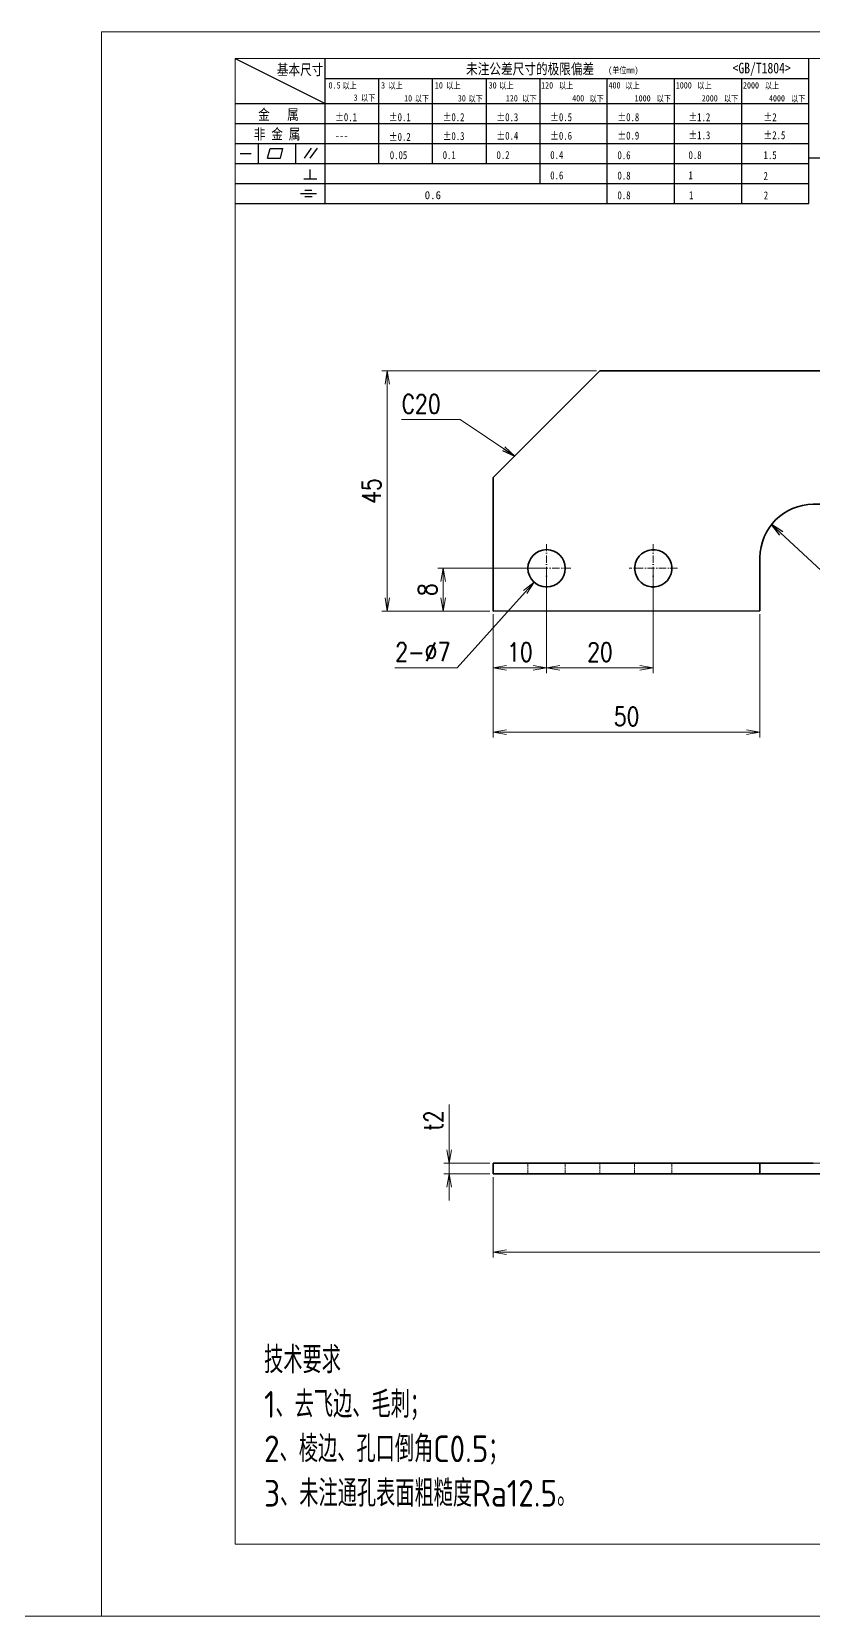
# Model space of a CAD drawing. Header units: millimetres. Extents: x 1333 to 359964, y -52803 to -5704.
# Drawn here: x 177616 to 177762.5, y -26401.6 to -26104.6 of the extents above; entities that cross this region are included whole.
import ezdxf

# ---------------------------------------------------------------- set-up
doc = ezdxf.new("R2010")
doc.units = ezdxf.units.MM
doc.header["$LTSCALE"] = 0.5
for name, pattern in [('AM_ISO02W050x2', [3.75, 3, -0.75]), ('AM_ISO08W050x2', [9, 6, -0.75, 1.5, -0.75]), ('DASHDOT', [18.5, 12, -3, 0.5, -3]), ('DASHED', [15, 12, -3])]:
    doc.linetypes.add(name, pattern=pattern)
for name, color, linetype, lineweight in [('中心线', 2, 'AM_ISO08W050x2', 18), ('图框', 7, 'Continuous', 18), ('标注线', 3, 'Continuous', 18), ('粗实线', 7, 'Continuous', 35), ('虚线', 1, 'AM_ISO02W050x2', 18)]:
    doc.layers.add(name, color=color, linetype=linetype, lineweight=lineweight)
doc.layers.add('图\\M+19E79\\M+195B6\\M+18E9A', color=7, linetype='Continuous')
doc.layers.add('打印-禁用', color=7, linetype='Continuous', lineweight=15, plot=False)
doc.styles.add('DIM', font='romans.shx', dxfattribs={"width": 0.8, "bigfont": 'bigfont.shx'})
doc.styles.add('国标', font='simfang.ttf', dxfattribs={"width": 0.8})
doc.styles.add('机械长仿宋', font='gbenor.shx', dxfattribs={"height": 1, "bigfont": 'gbcbig.shx'})
doc.dimstyles.new('DEH 1-1', dxfattribs={"dimtxt": 3.5, "dimasz": 2.5, "dimexe": 1, "dimexo": 0.625, "dimgap": 1.2, "dimtad": 1, "dimtoh": 1, "dimdsep": 46, "dimtxsty": 'DIM', "dimblk": 'OPEN', "dimcen": 0, "dimclrd": 8, "dimclre": 8, "dimclrt": 2, "dimazin": 2, "dimtfac": 0.5, "dimtmove": 0, "dimatfit": 3, "dimldrblk": 'OPEN', "dimfxl": 0, "dimtolj": 2, "dimlwd": 18, "dimlwe": 18, "dimarcsym": 0})
doc.dimstyles.new('DEH 1-1$0', dxfattribs={"dimtxt": 3.5, "dimasz": 2.5, "dimexe": 1, "dimexo": 0.625, "dimgap": 1.2, "dimtad": 1, "dimzin": 9, "dimdsep": 46, "dimtxsty": 'DIM', "dimblk": 'OPEN', "dimcen": 0, "dimclrd": 8, "dimclre": 8, "dimclrt": 2, "dimazin": 2, "dimtfac": 0.5, "dimtmove": 0, "dimatfit": 3, "dimldrblk": 'OPEN', "dimfxl": 0, "dimtolj": 2, "dimlwd": 18, "dimlwe": 18, "dimarcsym": 0})
doc.dimstyles.new('DEH 1-1$3', dxfattribs={"dimtxt": 3.5, "dimasz": 2.5, "dimexe": 1, "dimexo": 0.625, "dimgap": 1.2, "dimtad": 1, "dimtoh": 1, "dimdsep": 46, "dimtxsty": 'DIM', "dimblk": 'OPEN', "dimcen": 0, "dimclrd": 8, "dimclre": 8, "dimclrt": 2, "dimazin": 2, "dimtfac": 0.5, "dimtofl": 0, "dimtmove": 0, "dimatfit": 3, "dimldrblk": 'OPEN', "dimfxl": 0, "dimtolj": 2, "dimlwd": 18, "dimlwe": 18, "dimarcsym": 0})

# ---------------------------------------------------------------- blocks, each defined once
blk = doc.blocks.new('GZDEH零件A3图框V01版')
at = {"layer": '图\\M+19E79\\M+195B6\\M+18E9A', "color": 9}
for p, q in [((2882.49, -1554.46), (2899.37, -1562.92)), ((2899.37, -1581.67), (2899.37, -1554.46)), ((2990.09, -1581.67), (2990.09, -1554.46)), ((2899.37, -1558.24), (2990.09, -1558.24)), ((2909.45, -1574.17), (2909.45, -1558.24)), ((2919.53, -1574.17), (2919.53, -1558.24)), ((2929.61, -1574.17), (2929.61, -1558.24)), ((2939.69, -1577.92), (2939.69, -1558.24)), ((2952.29, -1581.67), (2952.29, -1558.24)), ((2964.89, -1581.67), (2964.89, -1558.24)), ((2977.49, -1581.67), (2977.49, -1558.24)), ((2882.49, -1562.92), (2990.09, -1562.92)), ((2882.49, -1566.67), (2990.09, -1566.67)), ((2882.49, -1570.42), (2990.09, -1570.42)), ((2886.92, -1574.12), (2886.92, -1570.42)), ((2893.91, -1574.12), (2893.91, -1570.42)), ((2883.43, -1572.27), (2885.49, -1572.27)), ((2888.59, -1573.16), (2889.07, -1571.37)), ((2888.59, -1573.16), (2891, -1573.16)), ((2889.07, -1571.37), (2891.48, -1571.37)), ((2891, -1573.16), (2891.48, -1571.37)), ((2895.52, -1573.16), (2896.85, -1571.3)), ((2896.6, -1573.16), (2897.94, -1571.3)), ((2990.09, -1573.08), (3113.09, -1573.08)), ((2882.49, -1574.17), (2990.09, -1574.17)), ((2895.42, -1577.05), (2897.81, -1577.05)), ((2896.58, -1577.05), (2896.58, -1575.28)), ((2882.49, -1577.92), (2990.09, -1577.92)), ((2894.79, -1579.77), (2897.77, -1579.77)), ((2895.57, -1579.17), (2896.92, -1579.17)), ((2882.49, -1581.67), (2990.09, -1581.67)), ((2895.57, -1580.37), (2896.93, -1580.37))]:
    blk.add_line(p, q, dxfattribs=at)
at = {"layer": '图框', "linetype": 'Continuous'}
for p, q in [((2882.49, -1554.46), (2882.49, -1832.96)), ((3272.49, -1554.46), (2882.49, -1554.46)), ((2882.49, -1832.96), (3272.49, -1832.96))]:
    blk.add_line(p, q, dxfattribs=at)
at = {"layer": '打印-禁用', "linetype": 'Continuous'}
for p, q in [((2857.49, -1549.46), (2857.49, -1846.46)), ((3277.49, -1549.46), (2857.49, -1549.46)), ((2857.49, -1846.46), (3277.49, -1846.46))]:
    blk.add_line(p, q, dxfattribs=at)
at = {"layer": '图\\M+19E79\\M+195B6\\M+18E9A', "color": 9, "style": '国标', "width": 0.8}
for s, height, p in [('基本尺寸', 2, (2890.33, -1557.58)), ('未注公差尺寸的极限偏差', 2, (2925.81, -1557.44)), ('<GB/T1804>', 2, (2975.78, -1557.27)), ('30', 1.2, (2930.04, -1560.11)), ('金   属', 2, (2886.82, -1565.98)), ('±0.1', 1.5, (2901.27, -1566.23)), ('±0.1', 1.5, (2911.35, -1566.23)), ('±0.2', 1.5, (2921.43, -1566.23)), ('±0.3', 1.5, (2931.51, -1566.23)), ('±0.5', 1.5, (2941.59, -1566.23)), ('±0.8', 1.5, (2954.19, -1566.23)), ('±1.2', 1.5, (2967.51, -1566.23)), ('±2', 1.5, (2981.58, -1566.23)), ('非 金 属', 2, (2886.02, -1569.65)), ('±0.3', 1.5, (2921.43, -1569.77)), ('±0.4', 1.5, (2931.51, -1569.71)), ('±0.6', 1.5, (2941.59, -1569.71)), ('±0.9', 1.5, (2954.19, -1569.68)), ('±1.3', 1.5, (2967.51, -1569.62)), ('±2.5', 1.5, (2981.58, -1569.61)), ('---', 1.5, (2901.27, -1569.65)), ('±0.2', 1.5, (2911.35, -1569.92)), ('0.1', 1.5, (2921.43, -1573.34)), ('0.2', 1.5, (2931.51, -1573.33)), ('0.4', 1.5, (2941.59, -1573.33)), ('0.6', 1.5, (2954.19, -1573.35)), ('0.8', 1.5, (2967.51, -1573.33)), ('1.5', 1.5, (2981.58, -1573.34)), ('0.6', 1.5, (2941.59, -1577.14)), ('0.8', 1.5, (2954.19, -1577.17)), ('1', 1.5, (2967.51, -1577.12)), ('2', 1.5, (2981.58, -1577.26)), ('0.8', 1.5, (2954.19, -1580.87)), ('1', 1.5, (2967.59, -1580.86)), ('2', 1.5, (2981.62, -1580.89))]:
    blk.add_text(s, height=height, dxfattribs=at).set_placement(p)
at = {"layer": '图\\M+19E79\\M+195B6\\M+18E9A', "color": 9, "lineweight": 15, "style": '国标', "width": 0.8}
for s, p in [('(单位mm)', (2952.44, -1557.27)), ('0.5', (2900.03, -1560.11)), ('以上', (2902.64, -1560.16)), ('3', (2909.88, -1560.11)), ('以上', (2911.25, -1560.16)), ('10', (2919.96, -1560.11)), ('以上', (2922.09, -1560.16)), ('以上', (2932.02, -1560.16)), ('120', (2939.88, -1560.11)), ('以上', (2943.21, -1560.16)), ('400', (2952.52, -1560.11)), ('以上', (2955.68, -1560.16)), ('1000', (2965.12, -1560.11)), ('以上', (2969.16, -1560.16)), ('2000', (2977.72, -1560.11)), ('以上', (2981.8, -1560.16)), ('3', (2904.73, -1562.41)), ('以下', (2906.1, -1562.46)), ('10', (2914.19, -1562.54)), ('以下', (2916.18, -1562.59)), ('30', (2924.27, -1562.54)), ('以下', (2926.26, -1562.59)), ('120', (2933.26, -1562.54)), ('以下', (2936.34, -1562.59)), ('400', (2945.7, -1562.54)), ('以下', (2948.94, -1562.59)), ('1000', (2957.41, -1562.54)), ('以下', (2961.54, -1562.59)), ('2000', (2969.99, -1562.54)), ('以下', (2974.14, -1562.59)), ('4000', (2982.59, -1562.54)), ('以下', (2986.74, -1562.59))]:
    blk.add_text(s, height=1.2, dxfattribs=at).set_placement(p)
at = {"layer": '图\\M+19E79\\M+195B6\\M+18E9A', "color": 9, "lineweight": 13, "style": '国标'}
blk.add_text('0.6', height=1.5, dxfattribs=at).set_placement((2918.05, -1580.85))
at = {"layer": '图\\M+19E79\\M+195B6\\M+18E9A', "color": 9, "insert": (2911.51, -1573.37), "char_height": 1.5, "width": 5.1982, "attachment_point": 7, "style": '国标'}
blk.add_mtext('0.05', dxfattribs=at)
blk = doc.blocks.new('DEH A3')
at = {"layer": '图框'}
blk.add_blockref('GZDEH零件A3图框V01版', (-2857.49, 1846.46), dxfattribs=at)
blk = doc.blocks.new('_Open')
at = {"color": 0, "linetype": 'ByBlock', "lineweight": -2}
for p, q in [((-1, 0.17), (0, 0)), ((-1, -0.17), (0, 0)), ((0, 0), (-1, 0))]:
    blk.add_line(p, q, dxfattribs=at)
blk = doc.blocks.new('*D295')
at = {"layer": 'Defpoints', "color": 0, "transparency": 16777216}
for p in [(177712.54, -26205.13), (177702.54, -26213.13), (177702.54, -26223.77)]:
    blk.add_point(p, dxfattribs=at)
at = {"layer": '标注线', "color": 8, "lineweight": 18, "transparency": 16777216}
for p, q in [((177712.54, -26205.75), (177712.54, -26224.77)), ((177702.54, -26213.75), (177702.54, -26224.77)), ((177710.04, -26223.77), (177705.04, -26223.77))]:
    blk.add_line(p, q, dxfattribs=at)
at = {"layer": '标注线', "color": 8, "lineweight": 18, "transparency": 16777216, "xscale": 2.5, "yscale": 2.5, "zscale": 2.5, "rotation": 180}
blk.add_blockref('_Open', (177702.54, -26223.77), dxfattribs=at)
at = {"layer": '标注线', "color": 8, "lineweight": 18, "transparency": 16777216, "xscale": 2.5, "yscale": 2.5, "zscale": 2.5}
blk.add_blockref('_Open', (177712.54, -26223.77), dxfattribs=at)
at = {"layer": '标注线', "color": 2, "transparency": 16777216, "insert": (177707.54, -26220.82), "char_height": 3.5, "attachment_point": 5, "style": 'DIM'}
blk.add_mtext('\\A2;10', dxfattribs=at)
blk = doc.blocks.new('*D296')
at = {"layer": 'Defpoints', "color": 0, "transparency": 16777216}
for p in [(177712.54, -26205.75), (177732.54, -26205.13), (177732.54, -26223.77)]:
    blk.add_point(p, dxfattribs=at)
at = {"layer": '标注线', "color": 8, "lineweight": 18, "transparency": 16777216}
for p, q in [((177712.54, -26206.38), (177712.54, -26224.77)), ((177732.54, -26205.75), (177732.54, -26224.77)), ((177715.04, -26223.77), (177730.04, -26223.77))]:
    blk.add_line(p, q, dxfattribs=at)
at = {"layer": '标注线', "color": 8, "lineweight": 18, "transparency": 16777216, "xscale": 2.5, "yscale": 2.5, "zscale": 2.5, "rotation": 180}
blk.add_blockref('_Open', (177712.54, -26223.77), dxfattribs=at)
at = {"layer": '标注线', "color": 8, "lineweight": 18, "transparency": 16777216, "xscale": 2.5, "yscale": 2.5, "zscale": 2.5}
blk.add_blockref('_Open', (177732.54, -26223.77), dxfattribs=at)
at = {"layer": '标注线', "color": 2, "transparency": 16777216, "insert": (177722.54, -26220.82), "char_height": 3.5, "attachment_point": 5, "style": 'DIM'}
blk.add_mtext('\\A2;20', dxfattribs=at)
blk = doc.blocks.new('*D297')
at = {"layer": 'Defpoints', "color": 0, "transparency": 16777216}
for p in [(177702.54, -26213.13), (177752.54, -26213.13), (177702.54, -26235.85)]:
    blk.add_point(p, dxfattribs=at)
at = {"layer": '标注线', "color": 8, "lineweight": 18, "transparency": 16777216}
for p, q in [((177702.54, -26213.75), (177702.54, -26236.85)), ((177752.54, -26213.75), (177752.54, -26236.85)), ((177750.04, -26235.85), (177705.04, -26235.85))]:
    blk.add_line(p, q, dxfattribs=at)
at = {"layer": '标注线', "color": 8, "lineweight": 18, "transparency": 16777216, "xscale": 2.5, "yscale": 2.5, "zscale": 2.5, "rotation": 180}
blk.add_blockref('_Open', (177702.54, -26235.85), dxfattribs=at)
at = {"layer": '标注线', "color": 8, "lineweight": 18, "transparency": 16777216, "xscale": 2.5, "yscale": 2.5, "zscale": 2.5}
blk.add_blockref('_Open', (177752.54, -26235.85), dxfattribs=at)
at = {"layer": '标注线', "color": 2, "transparency": 16777216, "insert": (177727.54, -26232.9), "char_height": 3.5, "attachment_point": 5, "style": 'DIM'}
blk.add_mtext('\\A2;50', dxfattribs=at)
blk = doc.blocks.new('*D298')
at = {"layer": 'Defpoints', "color": 0, "transparency": 16777216}
for p in [(177712.54, -26205.13), (177693.16, -26213.13), (177702.54, -26213.13)]:
    blk.add_point(p, dxfattribs=at)
at = {"layer": '标注线', "color": 8, "lineweight": 18, "transparency": 16777216}
for p, q in [((177711.92, -26205.13), (177692.16, -26205.13)), ((177693.16, -26207.63), (177693.16, -26210.63)), ((177701.92, -26213.13), (177692.16, -26213.13))]:
    blk.add_line(p, q, dxfattribs=at)
at = {"layer": '标注线', "color": 8, "lineweight": 18, "transparency": 16777216, "xscale": 2.5, "yscale": 2.5, "zscale": 2.5}
for p, rotation in [((177693.16, -26205.13), 90), ((177693.16, -26213.13), 270)]:
    blk.add_blockref('_Open', p, dxfattribs=dict(at, rotation=rotation))
at = {"layer": '标注线', "color": 2, "transparency": 16777216, "insert": (177690.21, -26209.13), "char_height": 3.5, "attachment_point": 5, "rotation": 90, "style": 'DIM'}
blk.add_mtext('\\A2;8', dxfattribs=at)
blk = doc.blocks.new('*D299')
at = {"layer": 'Defpoints', "color": 0, "transparency": 16777216}
for p in [(177722.54, -26168.13), (177682.68, -26213.13), (177702.54, -26213.13)]:
    blk.add_point(p, dxfattribs=at)
at = {"layer": '标注线', "color": 8, "lineweight": 18, "transparency": 16777216}
for p, q in [((177721.92, -26168.13), (177681.68, -26168.13)), ((177682.68, -26170.63), (177682.68, -26210.63)), ((177701.92, -26213.13), (177681.68, -26213.13))]:
    blk.add_line(p, q, dxfattribs=at)
at = {"layer": '标注线', "color": 8, "lineweight": 18, "transparency": 16777216, "xscale": 2.5, "yscale": 2.5, "zscale": 2.5}
for p, rotation in [((177682.68, -26168.13), 90), ((177682.68, -26213.13), 270)]:
    blk.add_blockref('_Open', p, dxfattribs=dict(at, rotation=rotation))
at = {"layer": '标注线', "color": 2, "transparency": 16777216, "insert": (177679.73, -26190.63), "char_height": 3.5, "attachment_point": 5, "rotation": 90, "style": 'DIM'}
blk.add_mtext('\\A2;45', dxfattribs=at)
blk = doc.blocks.new('*D302')
at = {"layer": 'Defpoints', "color": 0, "transparency": 16777216}
for p in [(177877.55, -26314.61), (177702.55, -26318.6), (177702.55, -26333.3)]:
    blk.add_point(p, dxfattribs=at)
at = {"layer": '标注线', "color": 8, "lineweight": 18, "transparency": 16777216}
for p, q in [((177877.55, -26315.23), (177877.55, -26334.3)), ((177702.55, -26319.23), (177702.55, -26334.3)), ((177875.05, -26333.3), (177705.05, -26333.3))]:
    blk.add_line(p, q, dxfattribs=at)
at = {"layer": '标注线', "color": 8, "lineweight": 18, "transparency": 16777216, "xscale": 2.5, "yscale": 2.5, "zscale": 2.5, "rotation": 180}
blk.add_blockref('_Open', (177702.55, -26333.3), dxfattribs=at)
at = {"layer": '标注线', "color": 8, "lineweight": 18, "transparency": 16777216, "xscale": 2.5, "yscale": 2.5, "zscale": 2.5}
blk.add_blockref('_Open', (177877.55, -26333.3), dxfattribs=at)
at = {"layer": '标注线', "color": 2, "transparency": 16777216, "insert": (177790.05, -26330.35), "char_height": 3.5, "attachment_point": 5, "style": 'DIM'}
blk.add_mtext('\\A2;175', dxfattribs=at)
blk = doc.blocks.new('*D310')
at = {"layer": 'Defpoints', "color": 0, "transparency": 16777216}
for p in [(177694.29, -26316.61), (177702.55, -26316.61), (177702.55, -26318.6)]:
    blk.add_point(p, dxfattribs=at)
at = {"layer": '标注线', "color": 8, "lineweight": 18, "transparency": 16777216}
for p, q in [((177694.29, -26314.11), (177694.29, -26305.61)), ((177701.92, -26316.61), (177693.29, -26316.61)), ((177694.29, -26318.6), (177694.29, -26316.61)), ((177701.92, -26318.6), (177693.29, -26318.6)), ((177694.29, -26321.1), (177694.29, -26323.6))]:
    blk.add_line(p, q, dxfattribs=at)
at = {"layer": '标注线', "color": 8, "lineweight": 18, "transparency": 16777216, "xscale": 2.5, "yscale": 2.5, "zscale": 2.5}
for p, rotation in [((177694.29, -26316.61), 270), ((177694.29, -26318.6), 90)]:
    blk.add_blockref('_Open', p, dxfattribs=dict(at, rotation=rotation))
at = {"layer": '标注线', "color": 2, "transparency": 16777216, "insert": (177691.34, -26308.61), "char_height": 3.5, "attachment_point": 5, "rotation": 90, "style": 'DIM'}
blk.add_mtext('\\A2;t2', dxfattribs=at)
blk = doc.blocks.new('*D311')
at = {"layer": 'Defpoints', "color": 0, "transparency": 16777216}
for p in [(177714.88, -26202.53), (177710.21, -26207.73)]:
    blk.add_point(p, dxfattribs=at)
at = {"layer": '标注线', "color": 8, "lineweight": 18, "transparency": 16777216}
for p, q in [((177695.81, -26223.76), (177708.53, -26209.59)), ((177684.08, -26223.76), (177695.81, -26223.76))]:
    blk.add_line(p, q, dxfattribs=at)
at = {"layer": '标注线', "color": 8, "lineweight": 18, "transparency": 16777216, "xscale": 2.5, "yscale": 2.5, "zscale": 2.5, "rotation": 48.06765900750756}
blk.add_blockref('_Open', (177710.21, -26207.73), dxfattribs=at)
at = {"layer": '标注线', "color": 2, "transparency": 16777216, "insert": (177689.34, -26220.81), "char_height": 3.5, "attachment_point": 5, "style": 'DIM'}
blk.add_mtext('\\A2;2-%%c7', dxfattribs=at)

msp = doc.modelspace()

# ---------------------------------------------------------------- linework, layer by layer
at = {"layer": '中心线', "linetype": 'DASHDOT', "lineweight": 13, "ltscale": 0.227499}
for p, q in [((177712.544, -26200.579), (177712.544, -26209.679)), ((177732.544, -26200.578), (177732.544, -26209.678)), ((177717.094, -26205.129), (177707.994, -26205.129)), ((177737.094, -26205.128), (177727.994, -26205.128))]:
    msp.add_line(p, q, dxfattribs=at)
at = {"layer": '标注线'}
msp.add_line((160574.502, -26401.55), (179981.94, -26401.55), dxfattribs=at)
at = {"layer": '粗实线', "lineweight": 35}
for p, q in [((177702.543, -26188.13), (177722.542, -26168.128)), ((177722.542, -26168.128), (177850.542, -26168.121)), ((177702.545, -26213.13), (177702.543, -26188.13)), ((177762.544, -26193.126), (177873.544, -26193.119)), ((177762.544, -26193.126), (177873.544, -26193.12)), ((177702.545, -26213.13), (177752.545, -26213.127)), ((177752.545, -26213.127), (177702.545, -26213.13)), ((177702.548, -26316.604), (177752.548, -26316.604)), ((177752.548, -26318.604), (177702.548, -26318.604)), ((177873.545, -26318.609), (177722.545, -26318.609))]:
    msp.add_line(p, q, dxfattribs=at)
at = {"layer": '粗实线', "lineweight": 35, "ltscale": 0.25}
msp.add_line((177752.545, -26213.127), (177752.544, -26203.127), dxfattribs=at)
at = {"layer": '粗实线', "lineweight": 35, "ltscale": 0.05}
for p, q in [((177702.548, -26318.604), (177702.548, -26316.604)), ((177752.548, -26318.604), (177752.548, -26316.604))]:
    msp.add_line(p, q, dxfattribs=at)
at = {"layer": '粗实线', "lineweight": 35, "ltscale": 8.01072e-05}
msp.add_line((177702.548, -26318.604), (177702.546, -26318.607), dxfattribs=at)
at = {"layer": '粗实线', "lineweight": 35, "ltscale": 0.49997}
msp.add_line((177722.545, -26318.609), (177702.546, -26318.607), dxfattribs=at)
at = {"layer": '粗实线', "lineweight": 35, "ltscale": 3.20429e-05}
msp.add_line((177752.547, -26318.605), (177752.548, -26318.604), dxfattribs=at)
at = {"layer": '粗实线', "lineweight": 35}
msp.add_circle((177712.544, -26205.129), 3.5, dxfattribs=at)
for centre, major_axis, ratio, start_param, end_param in [((177762.544, -26203.126), (10, -0.005), 1, 1.5714025, 3.1421988), ((177732.544, -26205.128), (3.5, -0.002), 1, 2.6421386, 8.9253239), ((177762.547, -26316.605), (10, 0), 0.0001132, 3.1415325, 4.7123288), ((177712.547, -26318.605), (-3.5, 0), 0.0001132, 3.1416217, 6.2832144), ((177712.547, -26318.605), (-3.5, 0), 0.0001132, 0.0000291, 0.5), ((177712.547, -26318.605), (-3.5, 0), 0.0001132, 0.5, 3.1416217), ((177732.547, -26318.605), (-3.5, 0), 0.0001132, 3.1416217, 6.2832144), ((177732.547, -26318.605), (-3.5, 0), 0.0001132, 0.0000291, 0.5), ((177732.547, -26318.605), (-3.5, 0), 0.0001132, 0.5, 3.1416217), ((177762.547, -26318.605), (-10, 0), 0.0001132, 6.2831251, 7.8539214)]:
    msp.add_ellipse(centre, major_axis=major_axis, ratio=ratio, start_param=start_param, end_param=end_param, dxfattribs=at)
at = {"layer": '虚线', "linetype": 'DASHED', "lineweight": 13}
for p, q in [((177873.542, -26168.12), (177722.542, -26168.129)), ((177722.545, -26316.609), (177873.545, -26316.609))]:
    msp.add_line(p, q, dxfattribs=at)
at = {"layer": '虚线', "linetype": 'DASHED', "lineweight": 13, "ltscale": 0.49997}
msp.add_line((177702.546, -26316.607), (177722.545, -26316.609), dxfattribs=at)
at = {"layer": '虚线', "linetype": 'DASHED', "lineweight": 13, "ltscale": 0.05}
for p, q in [((177709.047, -26316.605), (177709.047, -26318.605)), ((177716.047, -26316.605), (177716.047, -26318.605)), ((177722.545, -26318.609), (177722.545, -26316.609)), ((177729.047, -26316.605), (177729.047, -26318.605)), ((177736.047, -26316.605), (177736.047, -26318.605))]:
    msp.add_line(p, q, dxfattribs=at)
at = {"layer": '虚线', "linetype": 'DASHED', "lineweight": 13}
for centre, start_param, end_param in [((177712.547, -26316.605), 3.1416217, 6.2832144), ((177712.547, -26316.605), 0.5, 3.1416217), ((177712.547, -26316.605), 0.0000291, 0.5), ((177732.547, -26316.605), 3.1416217, 6.2832144), ((177732.547, -26316.605), 0.5, 3.1416217), ((177732.547, -26316.605), 0.0000291, 0.5)]:
    msp.add_ellipse(centre, major_axis=(3.5, 0), ratio=0.0001132, start_param=start_param, end_param=end_param, dxfattribs=at)

# ---------------------------------------------------------------- block references
at = {"layer": '图框'}
msp.add_blockref('DEH A3', (177629.131, -26401.55), dxfattribs=at)

# ---------------------------------------------------------------- texts
at = {"layer": '标注线', "color": 2, "insert": (177692.672, -26176.063), "char_height": 3.5, "attachment_point": 9, "style": 'DIM'}
msp.add_mtext('\\A2;C20', dxfattribs=at)
at = {"layer": '标注线', "color": 2, "insert": (177659.585, -26380.994), "char_height": 5, "width": 114.82461, "attachment_point": 7, "style": '机械长仿宋'}
msp.add_mtext('\\A2;技术要求\\P1、去飞边、毛刺；\\P2、棱边、孔口倒角C0.5；\\P3、未注通孔表面粗糙度Ra12.5。', dxfattribs=at)

# ---------------------------------------------------------------- dimensions: what is measured, and where the dimension line sits
at = {"layer": '标注线'}
for base, p1, picture, middle in [((177682.678, -26213.13), (177722.542, -26168.129), '*D299', (177679.728, -26190.629)), ((177693.16, -26213.13), (177712.544, -26205.129), '*D298', (177690.21, -26209.129))]:
    dim = msp.add_linear_dim(base=base, p1=p1, p2=(177702.545, -26213.13), angle=90, dimstyle='DEH 1-1$0', dxfattribs=at)
    dim.commit()
    dim.dimension.update_dxf_attribs({"geometry": picture, "text_midpoint": middle})
dim = msp.add_diameter_dim_2p(p1=(177714.883, -26202.525), p2=(177710.205, -26207.733), dimstyle='DEH 1-1$3', override={"dimpost": '2-%%c<>'}, dxfattribs=at)
dim.commit()
dim.dimension.update_dxf_attribs({"geometry": '*D311', "text_midpoint": (177689.345, -26223.757), "dimtype": 163})
for base, p1, p2, picture, middle in [((177702.545, -26223.771), (177712.544, -26205.128), (177702.545, -26213.13), '*D295', (177707.545, -26220.821)), ((177732.544, -26223.771), (177712.544, -26205.753), (177732.544, -26205.128), '*D296', (177722.544, -26220.821)), ((177702.545, -26235.854), (177752.545, -26213.127), (177702.545, -26213.127), '*D297', (177727.545, -26232.904)), ((177702.548, -26333.297), (177877.546, -26314.607), (177702.548, -26318.604), '*D302', (177790.047, -26330.347))]:
    dim = msp.add_linear_dim(base=base, p1=p1, p2=p2, dimstyle='DEH 1-1$0', dxfattribs=at)
    dim.commit()
    dim.dimension.update_dxf_attribs({"geometry": picture, "text_midpoint": middle})
dim = msp.add_linear_dim(base=(177694.29, -26316.607), p1=(177702.548, -26318.604), p2=(177702.548, -26316.607), angle=90, text='t<>', dimstyle='DEH 1-1$0', dxfattribs=at)
dim.commit()
dim.dimension.update_dxf_attribs({"geometry": '*D310', "text_midpoint": (177691.34, -26308.607)})

# ---------------------------------------------------------------- leaders
at = {"layer": '标注线', "annotation_type": 0, "has_hookline": 1}
for points, hookline_direction, text_width in [([(177706.566, -26184.106), (177696.372, -26177.263), (177693.872, -26177.263)], 1, 7.333), ([(177754.707, -26196.915), (177765.719, -26207.07), (177768.219, -26207.07)], 0, 7.2)]:
    msp.add_leader(points, dimstyle='DEH 1-1', override={"dimgap": 1.2, "dimtad": 1}, dxfattribs=dict(at, hookline_direction=hookline_direction, text_width=text_width))

doc.saveas('drawing.dxf')
